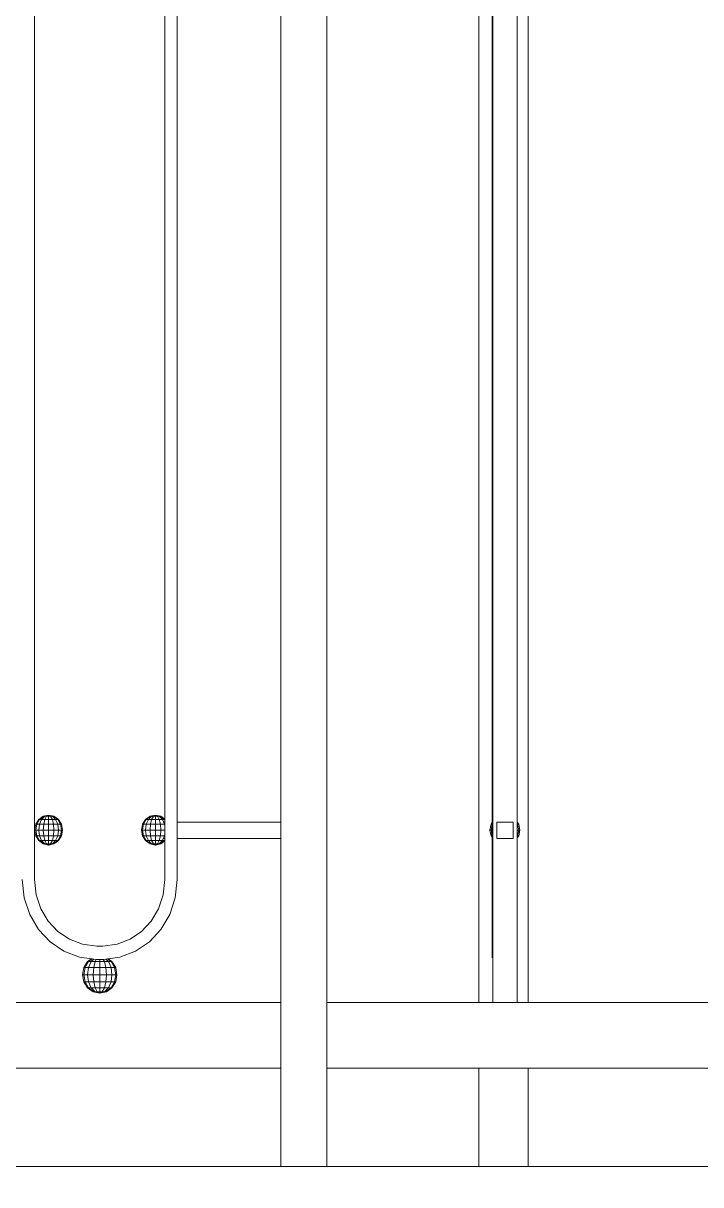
# Model space of a CAD drawing. Header units: millimetres. Extents: x 1832547 to 2001569, y -558009 to -417808.
# Drawn here: x 1890024 to 1890438, y -523585 to -522876 of the extents above; entities that cross this region are included whole.
import ezdxf
from ezdxf.xclip import XClip

# ---------------------------------------------------------------- set-up
doc = ezdxf.new("R2010")
doc.units = ezdxf.units.MM
doc.header["$MEASUREMENT"] = 0
doc.header["$XCLIPFRAME"] = 0
for name, color, linetype, lineweight in [('CA . CỬA', 251, 'CONTINUOUS', 5), ('CA. HATCH', 250, 'CONTINUOUS', 9), ('CA. TUONG', 30, 'CONTINUOUS', 30), ('CA.dim 08', 8, 'CONTINUOUS', 13), ('CA.thay 145', 145, 'CONTINUOUS', 18), ('CA_manh 08', 8, 'CONTINUOUS', 9)]:
    doc.layers.add(name, color=color, linetype=linetype, lineweight=lineweight)

# ---------------------------------------------------------------- blocks, each defined once
blk = doc.blocks.new('\xad54t54')
at = {"layer": 'CA. HATCH'}
h = blk.add_hatch(dxfattribs=at)
h.set_pattern_fill('MUDST', color=256, scale=200, angle=45, double=1)
h.paths.add_polyline_path([(1846347.29, -516420.52), (1845934.23, -516420.52), (1845934.23, -516772.52), (1846347.29, -516772.52)])
h.paths.add_polyline_path([(1846347.29, -516920.52), (1845934.23, -516920.52), (1845934.23, -519042.52), (1846347.29, -519042.52)])
h.paths.add_polyline_path([(1843572.92, -516420.52), (1843985.98, -516420.52), (1843985.98, -516772.52), (1843572.92, -516772.52)])
h.paths.add_polyline_path([(1843572.92, -516920.52), (1843985.98, -516920.52), (1843985.98, -519052.52), (1843572.92, -519052.52)])
at = {"layer": 'CA . CỬA'}
blk.add_lwpolyline([(1844059.98, -519126.52), (1844059.98, -516346.52), (1845860.23, -516346.52), (1845860.23, -519126.52)], dxfattribs=at)
at = {"layer": 'CA.dim 08'}
for points in [[(1846354.29, -516913.52), (1845927.23, -516913.52), (1845927.23, -519049.52), (1846354.29, -519049.52)], [(1846347.29, -516920.52), (1845934.23, -516920.52), (1845934.23, -519042.52), (1846347.29, -519042.52)]]:
    blk.add_lwpolyline(points, close=True, dxfattribs=at)
at = {"layer": 'CA.thay 145'}
for points in [[(1844119.98, -519126.52), (1844119.98, -516846.52), (1845800.23, -516846.52), (1845800.23, -519126.52), (1845860.23, -519126.52), (1845860.23, -516346.52), (1844059.98, -516346.52), (1844059.98, -519126.52)], [(1846421.29, -516846.52), (1845860.23, -516846.52), (1845860.23, -519126.52), (1846421.29, -519126.52)], [(1846361.29, -516906.52), (1845920.23, -516906.52), (1845920.23, -519056.52), (1846361.29, -519056.52)]]:
    blk.add_lwpolyline(points, close=True, dxfattribs=at)

msp = doc.modelspace()

# ---------------------------------------------------------------- linework, layer by layer
at = {"layer": 'CA_manh 08'}
for p, q in [((1890302.48, -522740.22), (1890302.48, -523473.58)), ((1890332.48, -522740.22), (1890332.48, -523473.58)), ((1890031.41, -522852.13), (1890031.41, -523368.31)), ((1890110.86, -522851.77), (1890110.86, -523361.66)), ((1890118.42, -523363.42), (1890118.42, -522851.15)), ((1890181.67, -522851.15), (1890181.67, -523363.42)), ((1890209.6, -523363.42), (1890209.6, -522850.38)), ((1890310.66, -523363.64), (1890310.66, -522849.79)), ((1890310.9, -523363.28), (1890310.9, -522850.15)), ((1890325.9, -522849.91), (1890325.9, -523363.51)), ((1890031.41, -523368.31), (1890032.05, -523364.81)), ((1890032.05, -523364.81), (1890033.9, -523361.85)), ((1890032.05, -523364.81), (1890032.65, -523364.81)), ((1890032.05, -523368.31), (1890032.65, -523364.81)), ((1890032.65, -523364.81), (1890034.36, -523361.85)), ((1890032.65, -523364.81), (1890034.36, -523364.81)), ((1890033.9, -523361.85), (1890036.66, -523359.86)), ((1890034.36, -523361.85), (1890033.9, -523361.85)), ((1890033.9, -523368.31), (1890034.36, -523364.81)), ((1890034.36, -523361.85), (1890036.91, -523359.86)), ((1890034.36, -523361.85), (1890035.66, -523361.85)), ((1890034.36, -523364.81), (1890035.66, -523361.85)), ((1890034.36, -523364.81), (1890036.91, -523364.81)), ((1890035.66, -523361.85), (1890037.62, -523359.86)), ((1890035.66, -523361.85), (1890037.62, -523361.85)), ((1890036.66, -523359.86), (1890039.92, -523359.17)), ((1890036.66, -523359.86), (1890036.91, -523359.86)), ((1890036.66, -523368.31), (1890036.91, -523364.81)), ((1890036.91, -523359.86), (1890039.92, -523359.17)), ((1890036.91, -523359.86), (1890037.62, -523359.86)), ((1890036.91, -523364.81), (1890037.62, -523361.85)), ((1890036.91, -523364.81), (1890039.92, -523364.81)), ((1890037.62, -523359.86), (1890039.92, -523359.17)), ((1890037.62, -523359.86), (1890038.67, -523359.86)), ((1890037.62, -523361.85), (1890038.67, -523359.86)), ((1890037.62, -523361.85), (1890039.92, -523361.85)), ((1890038.67, -523359.86), (1890039.92, -523359.17)), ((1890039.92, -523359.86), (1890038.67, -523359.86)), ((1890039.92, -523359.17), (1890039.92, -523359.86)), ((1890041.17, -523359.86), (1890039.92, -523359.17)), ((1890042.22, -523359.86), (1890039.92, -523359.17)), ((1890042.93, -523359.86), (1890039.92, -523359.17)), ((1890043.18, -523359.86), (1890039.92, -523359.17)), ((1890039.92, -523359.86), (1890041.17, -523359.86)), ((1890039.92, -523359.86), (1890039.92, -523361.85)), ((1890039.92, -523361.85), (1890042.22, -523361.85)), ((1890039.92, -523361.85), (1890039.92, -523364.81)), ((1890039.92, -523364.81), (1890042.93, -523364.81)), ((1890039.92, -523364.81), (1890039.92, -523368.31)), ((1890041.17, -523359.86), (1890042.22, -523359.86)), ((1890042.22, -523361.85), (1890041.17, -523359.86)), ((1890042.22, -523359.86), (1890042.93, -523359.86)), ((1890044.18, -523361.85), (1890042.22, -523359.86)), ((1890042.22, -523361.85), (1890044.18, -523361.85)), ((1890042.93, -523364.81), (1890042.22, -523361.85)), ((1890042.93, -523359.86), (1890043.18, -523359.86)), ((1890045.48, -523361.85), (1890042.93, -523359.86)), ((1890042.93, -523364.81), (1890045.48, -523364.81)), ((1890043.18, -523368.31), (1890042.93, -523364.81)), ((1890045.94, -523361.85), (1890043.18, -523359.86)), ((1890044.18, -523361.85), (1890045.48, -523361.85)), ((1890045.48, -523364.81), (1890044.18, -523361.85)), ((1890045.48, -523361.85), (1890045.94, -523361.85)), ((1890047.19, -523364.81), (1890045.48, -523361.85)), ((1890045.48, -523364.81), (1890047.19, -523364.81)), ((1890045.94, -523368.31), (1890045.48, -523364.81)), ((1890047.78, -523364.81), (1890045.94, -523361.85)), ((1890047.19, -523364.81), (1890047.78, -523364.81)), ((1890047.78, -523368.31), (1890047.19, -523364.81)), ((1890048.43, -523368.31), (1890047.78, -523364.81)), ((1890096.59, -523368.31), (1890097.24, -523364.81)), ((1890097.24, -523364.81), (1890099.08, -523361.85)), ((1890097.24, -523364.81), (1890097.84, -523364.81)), ((1890097.24, -523368.31), (1890097.84, -523364.81)), ((1890097.84, -523364.81), (1890099.54, -523361.85)), ((1890097.84, -523364.81), (1890099.54, -523364.81)), ((1890099.08, -523361.85), (1890101.85, -523359.86)), ((1890099.54, -523361.85), (1890099.08, -523361.85)), ((1890099.08, -523368.31), (1890099.54, -523364.81)), ((1890099.54, -523361.85), (1890102.09, -523359.86)), ((1890099.54, -523361.85), (1890100.85, -523361.85)), ((1890099.54, -523364.81), (1890100.85, -523361.85)), ((1890099.54, -523364.81), (1890102.09, -523364.81)), ((1890100.85, -523361.85), (1890102.8, -523359.86)), ((1890100.85, -523361.85), (1890102.8, -523361.85)), ((1890101.85, -523359.86), (1890105.1, -523359.17)), ((1890101.85, -523359.86), (1890102.09, -523359.86)), ((1890101.85, -523368.31), (1890102.09, -523364.81)), ((1890102.09, -523359.86), (1890105.1, -523359.17)), ((1890102.09, -523359.86), (1890102.8, -523359.86)), ((1890102.09, -523364.81), (1890102.8, -523361.85)), ((1890102.09, -523364.81), (1890105.1, -523364.81)), ((1890102.8, -523359.86), (1890105.1, -523359.17)), ((1890102.8, -523359.86), (1890103.86, -523359.86)), ((1890102.8, -523361.85), (1890103.86, -523359.86)), ((1890102.8, -523361.85), (1890105.1, -523361.85)), ((1890103.86, -523359.86), (1890105.1, -523359.17)), ((1890105.1, -523359.86), (1890103.86, -523359.86)), ((1890105.1, -523359.17), (1890105.1, -523359.86)), ((1890106.35, -523359.86), (1890105.1, -523359.17)), ((1890107.41, -523359.86), (1890105.1, -523359.17)), ((1890108.11, -523359.86), (1890105.1, -523359.17)), ((1890108.36, -523359.86), (1890105.1, -523359.17)), ((1890105.1, -523359.86), (1890106.35, -523359.86)), ((1890105.1, -523359.86), (1890105.1, -523361.85)), ((1890105.1, -523361.85), (1890107.41, -523361.85)), ((1890105.1, -523361.85), (1890105.1, -523364.81)), ((1890105.1, -523364.81), (1890108.11, -523364.81)), ((1890105.1, -523364.81), (1890105.1, -523368.31)), ((1890106.35, -523359.86), (1890107.41, -523359.86)), ((1890107.41, -523361.85), (1890106.35, -523359.86)), ((1890107.41, -523359.86), (1890108.11, -523359.86)), ((1890109.36, -523361.85), (1890107.41, -523359.86)), ((1890107.41, -523361.85), (1890109.36, -523361.85)), ((1890108.11, -523364.81), (1890107.41, -523361.85)), ((1890108.11, -523359.86), (1890108.36, -523359.86)), ((1890110.67, -523361.85), (1890108.11, -523359.86)), ((1890108.11, -523364.81), (1890110.67, -523364.81)), ((1890108.36, -523368.31), (1890108.11, -523364.81)), ((1890110.86, -523361.66), (1890108.36, -523359.86)), ((1890109.36, -523361.85), (1890110.67, -523361.85)), ((1890110.67, -523364.81), (1890109.36, -523361.85)), ((1890110.18, -523363.42), (1890110.86, -523363.42)), ((1890110.67, -523361.85), (1890110.86, -523361.85)), ((1890110.86, -523362.18), (1890110.67, -523361.85)), ((1890110.67, -523364.81), (1890110.86, -523364.81)), ((1890110.86, -523366.29), (1890110.67, -523364.81)), ((1890110.86, -523361.85), (1890110.86, -523361.66)), ((1890110.86, -523362.18), (1890110.86, -523361.85)), ((1890110.86, -523363.42), (1890110.86, -523362.18)), ((1890110.86, -523364.81), (1890110.86, -523363.42)), ((1890110.86, -523366.29), (1890110.86, -523364.81)), ((1890118.42, -523363.42), (1890181.67, -523363.42)), ((1890118.42, -523363.42), (1890118.42, -523373.58)), ((1890181.67, -523373.58), (1890181.67, -523363.42)), ((1890209.6, -523363.42), (1890209.6, -523373.58)), ((1890309.87, -523364.81), (1890309.17, -523368.31)), ((1890310.66, -523363.64), (1890309.87, -523364.81)), ((1890309.87, -523364.81), (1890310.51, -523364.81)), ((1890309.87, -523368.31), (1890310.51, -523364.81)), ((1890310.51, -523364.81), (1890310.66, -523364.58)), ((1890310.51, -523364.81), (1890310.66, -523364.81)), ((1890310.9, -523363.28), (1890310.66, -523363.64)), ((1890310.66, -523364.58), (1890310.66, -523363.64)), ((1890310.66, -523364.58), (1890310.9, -523364.19)), ((1890310.66, -523364.81), (1890310.66, -523364.58)), ((1890310.66, -523364.81), (1890310.9, -523364.81)), ((1890310.66, -523368.31), (1890310.66, -523364.81)), ((1890310.9, -523364.19), (1890310.9, -523363.28)), ((1890310.9, -523364.81), (1890310.9, -523364.19)), ((1890310.9, -523368.31), (1890310.9, -523364.81)), ((1890313.36, -523373.58), (1890313.36, -523363.42)), ((1890313.36, -523363.42), (1890323.36, -523363.42)), ((1890323.36, -523363.42), (1890323.36, -523373.58)), ((1890326.77, -523364.81), (1890325.9, -523363.51)), ((1890325.9, -523363.51), (1890325.9, -523364.45)), ((1890326.12, -523364.81), (1890325.9, -523364.45)), ((1890325.9, -523364.45), (1890325.9, -523364.81)), ((1890325.9, -523364.81), (1890326.12, -523364.81)), ((1890325.9, -523364.81), (1890325.9, -523368.31)), ((1890326.12, -523364.81), (1890326.77, -523364.81)), ((1890326.77, -523368.31), (1890326.12, -523364.81)), ((1890327.46, -523368.31), (1890326.77, -523364.81)), ((1890031.41, -523368.31), (1890032.05, -523368.31)), ((1890032.05, -523371.81), (1890031.41, -523368.31)), ((1890031.41, -523368.31), (1890031.41, -523398.45)), ((1890032.05, -523368.31), (1890033.9, -523368.31)), ((1890032.65, -523371.81), (1890032.05, -523368.31)), ((1890032.05, -523371.81), (1890032.65, -523371.81)), ((1890033.9, -523374.78), (1890032.05, -523371.81)), ((1890032.65, -523371.81), (1890034.36, -523371.81)), ((1890034.36, -523374.78), (1890032.65, -523371.81)), ((1890033.9, -523368.31), (1890036.66, -523368.31)), ((1890034.36, -523371.81), (1890033.9, -523368.31)), ((1890034.36, -523371.81), (1890036.91, -523371.81)), ((1890035.66, -523374.78), (1890034.36, -523371.81)), ((1890036.66, -523368.31), (1890039.92, -523368.31)), ((1890036.91, -523371.81), (1890036.66, -523368.31)), ((1890036.91, -523371.81), (1890039.92, -523371.81)), ((1890037.62, -523374.78), (1890036.91, -523371.81)), ((1890039.92, -523368.31), (1890043.18, -523368.31)), ((1890039.92, -523368.31), (1890039.92, -523371.81)), ((1890039.92, -523371.81), (1890042.93, -523371.81)), ((1890039.92, -523371.81), (1890039.92, -523374.78)), ((1890042.22, -523374.78), (1890042.93, -523371.81)), ((1890042.93, -523371.81), (1890043.18, -523368.31)), ((1890042.93, -523371.81), (1890045.48, -523371.81)), ((1890043.18, -523368.31), (1890045.94, -523368.31)), ((1890044.18, -523374.78), (1890045.48, -523371.81)), ((1890045.48, -523371.81), (1890045.94, -523368.31)), ((1890045.48, -523371.81), (1890047.19, -523371.81)), ((1890045.48, -523374.78), (1890047.19, -523371.81)), ((1890045.94, -523368.31), (1890047.78, -523368.31)), ((1890045.94, -523374.78), (1890047.78, -523371.81)), ((1890047.19, -523371.81), (1890047.78, -523368.31)), ((1890047.19, -523371.81), (1890047.78, -523371.81)), ((1890047.78, -523368.31), (1890048.43, -523368.31)), ((1890047.78, -523371.81), (1890048.43, -523368.31)), ((1890096.59, -523368.31), (1890097.24, -523368.31)), ((1890097.24, -523371.81), (1890096.59, -523368.31)), ((1890097.24, -523368.31), (1890099.08, -523368.31)), ((1890097.84, -523371.81), (1890097.24, -523368.31)), ((1890097.24, -523371.81), (1890097.84, -523371.81)), ((1890099.08, -523374.78), (1890097.24, -523371.81)), ((1890097.84, -523371.81), (1890099.54, -523371.81)), ((1890099.54, -523374.78), (1890097.84, -523371.81)), ((1890099.08, -523368.31), (1890101.85, -523368.31)), ((1890099.54, -523371.81), (1890099.08, -523368.31)), ((1890099.54, -523371.81), (1890102.09, -523371.81)), ((1890100.85, -523374.78), (1890099.54, -523371.81)), ((1890101.85, -523368.31), (1890105.1, -523368.31)), ((1890102.09, -523371.81), (1890101.85, -523368.31)), ((1890102.09, -523371.81), (1890105.1, -523371.81)), ((1890102.8, -523374.78), (1890102.09, -523371.81)), ((1890105.1, -523368.31), (1890108.36, -523368.31)), ((1890105.1, -523368.31), (1890105.1, -523371.81)), ((1890105.1, -523371.81), (1890108.11, -523371.81)), ((1890105.1, -523371.81), (1890105.1, -523374.78)), ((1890107.41, -523374.78), (1890108.11, -523371.81)), ((1890108.11, -523371.81), (1890108.36, -523368.31)), ((1890108.11, -523371.81), (1890110.67, -523371.81)), ((1890108.36, -523368.31), (1890110.86, -523368.31)), ((1890109.9, -523373.58), (1890110.67, -523371.81)), ((1890110.67, -523371.81), (1890110.86, -523370.34)), ((1890110.67, -523371.81), (1890110.86, -523371.81)), ((1890110.86, -523368.31), (1890110.86, -523366.29)), ((1890110.86, -523370.34), (1890110.86, -523368.31)), ((1890110.86, -523371.81), (1890110.86, -523370.34)), ((1890110.86, -523373.58), (1890110.86, -523371.81)), ((1890309.17, -523368.31), (1890309.87, -523368.31)), ((1890309.17, -523368.31), (1890309.87, -523371.81)), ((1890310.51, -523371.81), (1890309.87, -523368.31)), ((1890309.87, -523368.31), (1890310.66, -523368.31)), ((1890309.87, -523371.81), (1890310.51, -523371.81)), ((1890309.87, -523371.81), (1890310.66, -523372.99)), ((1890310.51, -523371.81), (1890310.66, -523371.81)), ((1890310.66, -523372.05), (1890310.51, -523371.81)), ((1890310.66, -523368.31), (1890310.9, -523368.31)), ((1890310.66, -523371.81), (1890310.66, -523368.31)), ((1890310.66, -523371.81), (1890310.9, -523371.81)), ((1890310.66, -523372.05), (1890310.66, -523371.81)), ((1890310.9, -523372.43), (1890310.66, -523372.05)), ((1890310.66, -523372.99), (1890310.66, -523372.05)), ((1890310.9, -523371.81), (1890310.9, -523368.31)), ((1890310.9, -523372.43), (1890310.9, -523371.81)), ((1890325.9, -523368.31), (1890326.77, -523368.31)), ((1890325.9, -523368.31), (1890325.9, -523371.81)), ((1890325.9, -523371.81), (1890326.12, -523371.81)), ((1890325.9, -523372.18), (1890326.12, -523371.81)), ((1890325.9, -523373.11), (1890326.77, -523371.81)), ((1890325.9, -523371.81), (1890325.9, -523372.18)), ((1890325.9, -523372.18), (1890325.9, -523373.11)), ((1890326.12, -523371.81), (1890326.77, -523368.31)), ((1890326.12, -523371.81), (1890326.77, -523371.81)), ((1890326.77, -523368.31), (1890327.46, -523368.31)), ((1890326.77, -523371.81), (1890327.46, -523368.31)), ((1890033.9, -523374.78), (1890034.36, -523374.78)), ((1890036.66, -523376.76), (1890033.9, -523374.78)), ((1890034.36, -523374.78), (1890035.66, -523374.78)), ((1890036.91, -523376.76), (1890034.36, -523374.78)), ((1890035.66, -523374.78), (1890037.62, -523374.78)), ((1890037.62, -523376.76), (1890035.66, -523374.78)), ((1890036.91, -523376.76), (1890036.66, -523376.76)), ((1890039.92, -523377.46), (1890036.66, -523376.76)), ((1890036.91, -523376.76), (1890037.62, -523376.76)), ((1890039.92, -523377.46), (1890036.91, -523376.76)), ((1890037.62, -523374.78), (1890039.92, -523374.78)), ((1890038.67, -523376.76), (1890037.62, -523374.78)), ((1890037.62, -523376.76), (1890038.67, -523376.76)), ((1890039.92, -523377.46), (1890037.62, -523376.76)), ((1890038.67, -523376.76), (1890039.92, -523376.76)), ((1890039.92, -523377.46), (1890038.67, -523376.76)), ((1890039.92, -523374.78), (1890042.22, -523374.78)), ((1890039.92, -523374.78), (1890039.92, -523376.76)), ((1890039.92, -523376.76), (1890041.17, -523376.76)), ((1890039.92, -523377.46), (1890041.17, -523376.76)), ((1890039.92, -523376.76), (1890039.92, -523377.46)), ((1890039.92, -523377.46), (1890042.22, -523376.76)), ((1890039.92, -523377.46), (1890042.93, -523376.76)), ((1890039.92, -523377.46), (1890043.18, -523376.76)), ((1890041.17, -523376.76), (1890042.22, -523374.78)), ((1890041.17, -523376.76), (1890042.22, -523376.76)), ((1890042.22, -523374.78), (1890044.18, -523374.78)), ((1890042.22, -523376.76), (1890044.18, -523374.78)), ((1890042.22, -523376.76), (1890042.93, -523376.76)), ((1890042.93, -523376.76), (1890045.48, -523374.78)), ((1890042.93, -523376.76), (1890043.18, -523376.76)), ((1890043.18, -523376.76), (1890045.94, -523374.78)), ((1890044.18, -523374.78), (1890045.48, -523374.78)), ((1890045.48, -523374.78), (1890045.94, -523374.78)), ((1890099.08, -523374.78), (1890099.54, -523374.78)), ((1890101.85, -523376.76), (1890099.08, -523374.78)), ((1890099.54, -523374.78), (1890100.85, -523374.78)), ((1890102.09, -523376.76), (1890099.54, -523374.78)), ((1890100.85, -523374.78), (1890102.8, -523374.78)), ((1890102.8, -523376.76), (1890100.85, -523374.78)), ((1890102.09, -523376.76), (1890101.85, -523376.76)), ((1890105.1, -523377.46), (1890101.85, -523376.76)), ((1890102.09, -523376.76), (1890102.8, -523376.76)), ((1890105.1, -523377.46), (1890102.09, -523376.76)), ((1890102.8, -523374.78), (1890105.1, -523374.78)), ((1890103.86, -523376.76), (1890102.8, -523374.78)), ((1890102.8, -523376.76), (1890103.86, -523376.76)), ((1890105.1, -523377.46), (1890102.8, -523376.76)), ((1890103.86, -523376.76), (1890105.1, -523376.76)), ((1890105.1, -523377.46), (1890103.86, -523376.76)), ((1890105.1, -523374.78), (1890107.41, -523374.78)), ((1890105.1, -523374.78), (1890105.1, -523376.76)), ((1890105.1, -523376.76), (1890106.35, -523376.76)), ((1890105.1, -523377.46), (1890106.35, -523376.76)), ((1890105.1, -523376.76), (1890105.1, -523377.46)), ((1890105.1, -523377.46), (1890107.41, -523376.76)), ((1890105.1, -523377.46), (1890108.11, -523376.76)), ((1890105.1, -523377.46), (1890108.36, -523376.76)), ((1890106.35, -523376.76), (1890107.41, -523374.78)), ((1890106.35, -523376.76), (1890107.41, -523376.76)), ((1890107.41, -523374.78), (1890109.36, -523374.78)), ((1890107.41, -523376.76), (1890109.36, -523374.78)), ((1890107.41, -523376.76), (1890108.11, -523376.76)), ((1890108.11, -523376.76), (1890110.67, -523374.78)), ((1890108.11, -523376.76), (1890108.36, -523376.76)), ((1890108.36, -523376.76), (1890110.86, -523374.97)), ((1890109.36, -523374.78), (1890109.9, -523373.58)), ((1890109.36, -523374.78), (1890110.67, -523374.78)), ((1890110.86, -523373.58), (1890109.9, -523373.58)), ((1890110.67, -523374.78), (1890110.86, -523374.44)), ((1890110.67, -523374.78), (1890110.86, -523374.78)), ((1890110.86, -523374.44), (1890110.86, -523373.58)), ((1890110.86, -523374.78), (1890110.86, -523374.44)), ((1890110.86, -523374.97), (1890110.86, -523374.78)), ((1890110.86, -523374.97), (1890110.86, -523398.45)), ((1890118.42, -523398.49), (1890118.42, -523373.58)), ((1890181.67, -523373.58), (1890118.42, -523373.58)), ((1890181.67, -523373.58), (1890181.67, -523473.58)), ((1890209.6, -523473.58), (1890209.6, -523373.58)), ((1890310.66, -523372.99), (1890310.9, -523373.35)), ((1890310.66, -523398.45), (1890310.66, -523372.99)), ((1890310.9, -523373.35), (1890310.9, -523372.43)), ((1890310.9, -523398.45), (1890310.9, -523373.35)), ((1890323.36, -523373.58), (1890313.36, -523373.58)), ((1890325.9, -523373.11), (1890325.9, -523473.58)), ((1890025.04, -523409.66), (1890023.84, -523398.49)), ((1890031.41, -523398.45), (1890032.41, -523407.77)), ((1890109.86, -523407.77), (1890110.86, -523398.45)), ((1890118.42, -523398.49), (1890117.22, -523409.66)), ((1890310.66, -523398.45), (1890310.9, -523398.45)), ((1890310.66, -523398.45), (1890310.66, -523398.49)), ((1890310.66, -523398.49), (1890310.9, -523398.49)), ((1890310.66, -523398.49), (1890310.66, -523407.77)), ((1890310.9, -523398.49), (1890310.9, -523398.45)), ((1890310.9, -523407.77), (1890310.9, -523398.49)), ((1890032.41, -523407.77), (1890035.26, -523416.33)), ((1890107.01, -523416.33), (1890109.86, -523407.77)), ((1890310.66, -523407.77), (1890310.9, -523407.77)), ((1890310.66, -523407.77), (1890310.66, -523409.66)), ((1890310.9, -523409.66), (1890310.9, -523407.77)), ((1890028.46, -523419.92), (1890025.04, -523409.66)), ((1890117.22, -523409.66), (1890113.81, -523419.92)), ((1890310.66, -523409.66), (1890310.9, -523409.66)), ((1890310.66, -523409.66), (1890310.66, -523416.33)), ((1890310.9, -523416.33), (1890310.9, -523409.66)), ((1890033.82, -523428.98), (1890028.46, -523419.92)), ((1890035.26, -523416.33), (1890039.73, -523423.88)), ((1890102.53, -523423.89), (1890107.01, -523416.33)), ((1890113.81, -523419.92), (1890108.44, -523428.98)), ((1890310.66, -523416.33), (1890310.9, -523416.33)), ((1890310.66, -523416.33), (1890310.66, -523419.92)), ((1890310.66, -523419.92), (1890310.9, -523419.92)), ((1890310.66, -523419.92), (1890310.66, -523423.89)), ((1890310.9, -523419.92), (1890310.9, -523416.33)), ((1890310.9, -523423.89), (1890310.9, -523419.92)), ((1890040.85, -523436.53), (1890033.82, -523428.98)), ((1890039.73, -523423.88), (1890045.6, -523430.18)), ((1890096.67, -523430.19), (1890102.53, -523423.89)), ((1890108.44, -523428.98), (1890101.41, -523436.53)), ((1890310.66, -523423.89), (1890310.9, -523423.89)), ((1890310.66, -523423.89), (1890310.66, -523428.98)), ((1890310.66, -523428.98), (1890310.9, -523428.98)), ((1890310.66, -523430.19), (1890310.66, -523428.98)), ((1890310.9, -523428.98), (1890310.9, -523423.89)), ((1890310.9, -523430.19), (1890310.9, -523428.98)), ((1890045.6, -523430.18), (1890052.63, -523434.99)), ((1890052.63, -523434.99), (1890060.59, -523438.05)), ((1890081.67, -523438.05), (1890089.63, -523434.99)), ((1890089.63, -523434.99), (1890096.67, -523430.19)), ((1890310.66, -523434.99), (1890310.66, -523430.19)), ((1890310.66, -523430.19), (1890310.9, -523430.19)), ((1890310.66, -523434.99), (1890310.9, -523434.99)), ((1890310.66, -523434.99), (1890310.66, -523436.53)), ((1890310.9, -523434.99), (1890310.9, -523430.19)), ((1890310.9, -523436.53), (1890310.9, -523434.99)), ((1890049.28, -523442.29), (1890040.85, -523436.53)), ((1890058.84, -523445.97), (1890049.28, -523442.29)), ((1890060.59, -523438.05), (1890069.27, -523439.13)), ((1890069.27, -523439.13), (1890072.99, -523439.13)), ((1890072.99, -523439.13), (1890081.67, -523438.05)), ((1890092.98, -523442.29), (1890083.43, -523445.97)), ((1890101.41, -523436.53), (1890092.98, -523442.29)), ((1890310.66, -523436.53), (1890310.9, -523436.53)), ((1890310.66, -523438.05), (1890310.66, -523436.53)), ((1890310.66, -523438.05), (1890310.9, -523438.05)), ((1890310.66, -523438.05), (1890310.66, -523442.29)), ((1890310.66, -523442.29), (1890310.9, -523442.29)), ((1890310.66, -523442.29), (1890310.66, -523445.97)), ((1890310.9, -523438.05), (1890310.9, -523436.53)), ((1890310.9, -523442.29), (1890310.9, -523438.05)), ((1890310.9, -523445.97), (1890310.9, -523442.29)), ((1890058.84, -523445.97), (1890066.1, -523446.87)), ((1890061.42, -523452.26), (1890063.7, -523448.59)), ((1890062.16, -523452.26), (1890064.27, -523448.59)), ((1890063.7, -523448.59), (1890066.1, -523446.87)), ((1890063.7, -523448.59), (1890064.27, -523448.59)), ((1890064.27, -523448.59), (1890066.43, -523446.91)), ((1890064.27, -523448.59), (1890065.88, -523448.59)), ((1890064.27, -523452.26), (1890065.88, -523448.59)), ((1890065.88, -523448.59), (1890067.42, -523447.03)), ((1890065.88, -523448.59), (1890068.29, -523448.59)), ((1890066.43, -523446.91), (1890066.1, -523446.87)), ((1890067.42, -523447.03), (1890066.43, -523446.91)), ((1890069.02, -523447.23), (1890067.42, -523447.03)), ((1890067.42, -523452.26), (1890068.29, -523448.59)), ((1890068.29, -523448.59), (1890069.02, -523447.23)), ((1890068.29, -523448.59), (1890071.14, -523448.59)), ((1890069.24, -523447.26), (1890069.02, -523447.23)), ((1890071.14, -523447.26), (1890069.24, -523447.26)), ((1890071.14, -523447.26), (1890071.14, -523448.59)), ((1890073.02, -523447.26), (1890071.14, -523447.26)), ((1890071.14, -523448.59), (1890073.98, -523448.59)), ((1890071.14, -523448.59), (1890071.14, -523452.26)), ((1890073.26, -523447.23), (1890073.02, -523447.26)), ((1890074.86, -523447.03), (1890073.26, -523447.23)), ((1890073.98, -523448.59), (1890073.26, -523447.23)), ((1890073.98, -523448.59), (1890076.4, -523448.59)), ((1890074.86, -523452.26), (1890073.98, -523448.59)), ((1890075.84, -523446.91), (1890074.86, -523447.03)), ((1890076.4, -523448.59), (1890074.86, -523447.03)), ((1890076.17, -523446.87), (1890075.84, -523446.91)), ((1890078.01, -523448.59), (1890075.84, -523446.91)), ((1890076.17, -523446.87), (1890083.43, -523445.97)), ((1890078.57, -523448.59), (1890076.17, -523446.87)), ((1890076.4, -523448.59), (1890078.01, -523448.59)), ((1890078.01, -523452.26), (1890076.4, -523448.59)), ((1890078.01, -523448.59), (1890078.57, -523448.59)), ((1890080.11, -523452.26), (1890078.01, -523448.59)), ((1890080.85, -523452.26), (1890078.57, -523448.59)), ((1890310.66, -523445.97), (1890310.9, -523445.97)), ((1890310.66, -523445.97), (1890310.66, -523446.23)), ((1890310.9, -523473.58), (1890310.9, -523445.97)), ((1890060.62, -523456.58), (1890061.42, -523452.26)), ((1890060.62, -523456.58), (1890061.42, -523456.58)), ((1890061.42, -523460.9), (1890060.62, -523456.58)), ((1890061.42, -523452.26), (1890062.16, -523452.26)), ((1890061.42, -523456.58), (1890062.16, -523452.26)), ((1890061.42, -523456.58), (1890063.7, -523456.58)), ((1890062.16, -523460.9), (1890061.42, -523456.58)), ((1890062.16, -523452.26), (1890064.27, -523452.26)), ((1890063.7, -523456.58), (1890064.27, -523452.26)), ((1890063.7, -523456.58), (1890067.11, -523456.58)), ((1890064.27, -523460.9), (1890063.7, -523456.58)), ((1890064.27, -523452.26), (1890067.42, -523452.26)), ((1890067.11, -523456.58), (1890067.42, -523452.26)), ((1890067.11, -523456.58), (1890071.14, -523456.58)), ((1890067.42, -523460.9), (1890067.11, -523456.58)), ((1890067.42, -523452.26), (1890071.14, -523452.26)), ((1890071.14, -523452.26), (1890074.86, -523452.26)), ((1890071.14, -523452.26), (1890071.14, -523456.58)), ((1890071.14, -523456.58), (1890075.16, -523456.58)), ((1890071.14, -523456.58), (1890071.14, -523460.9)), ((1890074.86, -523452.26), (1890078.01, -523452.26)), ((1890075.16, -523456.58), (1890074.86, -523452.26)), ((1890074.86, -523460.9), (1890075.16, -523456.58)), ((1890075.16, -523456.58), (1890078.57, -523456.58)), ((1890078.01, -523452.26), (1890080.11, -523452.26)), ((1890078.57, -523456.58), (1890078.01, -523452.26)), ((1890078.01, -523460.9), (1890078.57, -523456.58)), ((1890078.57, -523456.58), (1890080.85, -523456.58)), ((1890080.11, -523452.26), (1890080.85, -523452.26)), ((1890080.85, -523456.58), (1890080.11, -523452.26)), ((1890080.11, -523460.9), (1890080.85, -523456.58)), ((1890081.65, -523456.58), (1890080.85, -523452.26)), ((1890080.85, -523456.58), (1890081.65, -523456.58)), ((1890080.85, -523460.9), (1890081.65, -523456.58)), ((1890061.42, -523460.9), (1890062.16, -523460.9)), ((1890063.7, -523464.57), (1890061.42, -523460.9)), ((1890062.16, -523460.9), (1890064.27, -523460.9)), ((1890064.27, -523464.57), (1890062.16, -523460.9)), ((1890064.27, -523460.9), (1890067.42, -523460.9)), ((1890065.88, -523464.57), (1890064.27, -523460.9)), ((1890067.42, -523460.9), (1890071.14, -523460.9)), ((1890068.29, -523464.57), (1890067.42, -523460.9)), ((1890071.14, -523460.9), (1890074.86, -523460.9)), ((1890071.14, -523460.9), (1890071.14, -523464.57)), ((1890073.98, -523464.57), (1890074.86, -523460.9)), ((1890074.86, -523460.9), (1890078.01, -523460.9)), ((1890076.4, -523464.57), (1890078.01, -523460.9)), ((1890078.01, -523460.9), (1890080.11, -523460.9)), ((1890078.01, -523464.57), (1890080.11, -523460.9)), ((1890078.57, -523464.57), (1890080.85, -523460.9)), ((1890080.11, -523460.9), (1890080.85, -523460.9)), ((1890063.7, -523464.57), (1890064.27, -523464.57)), ((1890067.11, -523467.01), (1890063.7, -523464.57)), ((1890064.27, -523464.57), (1890065.88, -523464.57)), ((1890067.42, -523467.01), (1890064.27, -523464.57)), ((1890065.88, -523464.57), (1890068.29, -523464.57)), ((1890068.29, -523467.01), (1890065.88, -523464.57)), ((1890067.42, -523467.01), (1890067.11, -523467.01)), ((1890071.14, -523467.87), (1890067.11, -523467.01)), ((1890067.42, -523467.01), (1890068.29, -523467.01)), ((1890071.14, -523467.87), (1890067.42, -523467.01)), ((1890068.29, -523464.57), (1890071.14, -523464.57)), ((1890069.6, -523467.01), (1890068.29, -523464.57)), ((1890068.29, -523467.01), (1890069.6, -523467.01)), ((1890071.14, -523467.87), (1890068.29, -523467.01)), ((1890069.6, -523467.01), (1890071.14, -523467.01)), ((1890071.14, -523467.87), (1890069.6, -523467.01)), ((1890071.14, -523464.57), (1890073.98, -523464.57)), ((1890071.14, -523464.57), (1890071.14, -523467.01)), ((1890071.14, -523467.01), (1890072.68, -523467.01)), ((1890071.14, -523467.87), (1890072.68, -523467.01)), ((1890071.14, -523467.01), (1890071.14, -523467.87)), ((1890071.14, -523467.87), (1890073.98, -523467.01)), ((1890071.14, -523467.87), (1890074.86, -523467.01)), ((1890071.14, -523467.87), (1890075.16, -523467.01)), ((1890072.68, -523467.01), (1890073.98, -523464.57)), ((1890072.68, -523467.01), (1890073.98, -523467.01)), ((1890073.98, -523464.57), (1890076.4, -523464.57)), ((1890073.98, -523467.01), (1890076.4, -523464.57)), ((1890073.98, -523467.01), (1890074.86, -523467.01)), ((1890074.86, -523467.01), (1890078.01, -523464.57)), ((1890074.86, -523467.01), (1890075.16, -523467.01)), ((1890075.16, -523467.01), (1890078.57, -523464.57)), ((1890076.4, -523464.57), (1890078.01, -523464.57)), ((1890078.01, -523464.57), (1890078.57, -523464.57)), ((1890181.67, -523473.58), (1889958.67, -523473.58)), ((1890181.67, -523513.58), (1890181.67, -523473.58)), ((1890209.6, -523473.58), (1890209.6, -523513.58)), ((1890498.98, -523473.58), (1890209.6, -523473.58)), ((1889507.42, -523513.58), (1890181.67, -523513.58)), ((1890181.67, -523513.58), (1890181.67, -523573.58)), ((1890209.6, -523573.58), (1890209.6, -523513.58)), ((1890209.6, -523513.58), (1890463.98, -523513.58)), ((1890302.48, -523573.58), (1890302.48, -523513.58)), ((1890332.48, -523513.58), (1890332.48, -523573.58)), ((1890181.67, -523573.58), (1889507.42, -523573.58)), ((1890209.6, -523573.58), (1890181.67, -523573.58)), ((1890463.98, -523573.58), (1890209.6, -523573.58))]:
    msp.add_line(p, q, dxfattribs=at)

# ---------------------------------------------------------------- block references
at = {"layer": 'CA. TUONG'}
ref = msp.add_blockref('\xad54t54', (44180.32, -4517.07), dxfattribs=at)
XClip(ref).set_block_clipping_path([(1843438.9221946723, -516556.1796094576), (1846481.2902095364, -516556.1796094576), (1846481.2902095364, -518126.5155681118), (1846283.6574753213, -518126.5155681118), (1846283.6574753213, -518183.6790261315), (1843641.2894604583, -518183.6790261315), (1843641.2894604583, -518126.5155681118), (1843438.9221946723, -518126.5155681118)])

doc.saveas('drawing.dxf')
